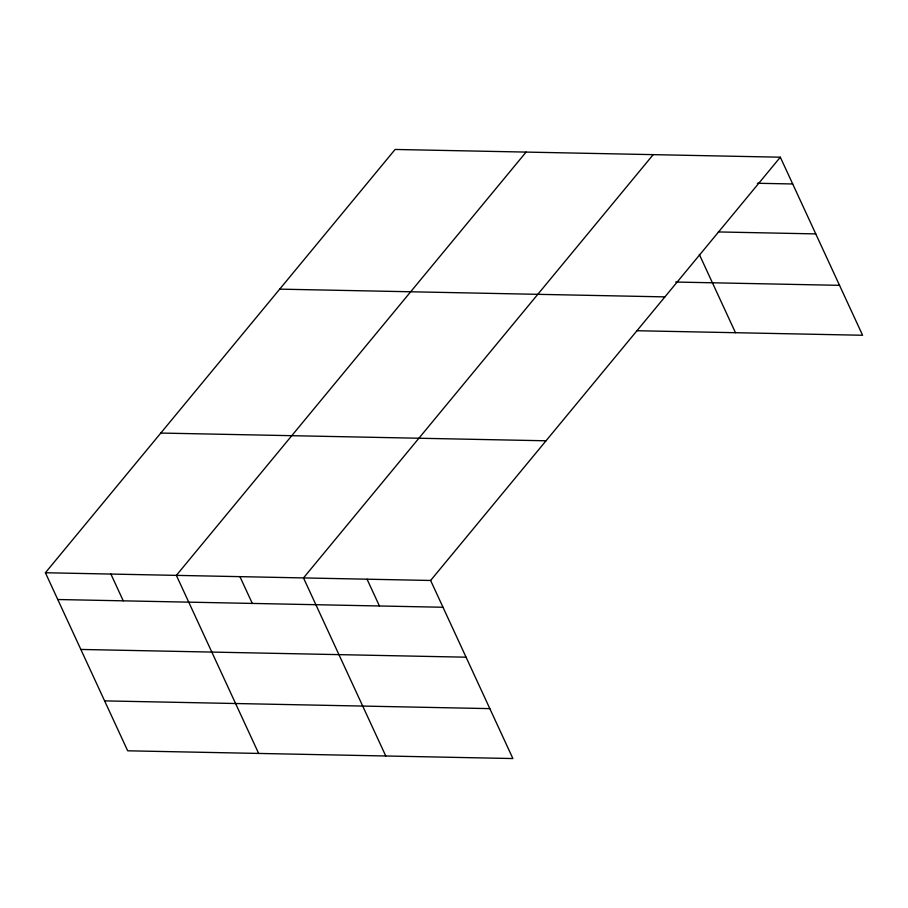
<?xml version="1.0" encoding="UTF-8"?>
<svg xmlns="http://www.w3.org/2000/svg" width="908" height="908" viewBox="0 0 908 908"><rect width="100%" height="100%" fill="white"/><g stroke="black" fill="none" stroke-linecap="round" stroke-linejoin="round"><path stroke-width="1.36" d="M45.4 572.744L430.619 580.473L512.895 758.543L127.676 750.803L45.4 572.744L395.105 149.457L780.324 157.197L862.6 335.256L636.61 330.728M526.084 152.09L176.368 575.366L258.655 753.436M653.204 154.644L303.499 577.919L385.775 755.989M430.619 580.473L780.324 157.197M757.385 183.268L792.695 183.972M718.307 231.937L815.77 233.901M675.688 282.048L839.537 285.339M279.698 289.141L664.917 296.882M160.807 433.059L546.014 440.789M57.771 599.518L442.99 607.259M80.846 649.447L466.054 657.188M104.613 700.885L489.821 708.626M699.342 254.49L735.48 332.703M367.059 579.202L379.43 605.988M239.928 576.648L252.311 603.434M110.889 574.049L123.261 600.835"/></g></svg>
